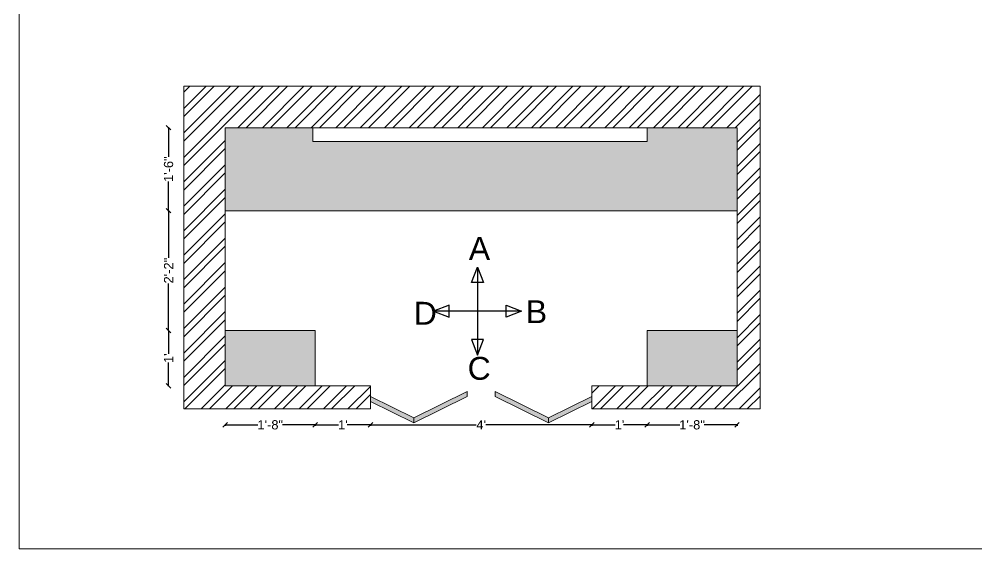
# Model space of a CAD drawing. Header units: inches. Extents: x 15448 to 46480, y -8154 to 0.
# Drawn here: x 19441.7 to 19649.4, y -3273.6 to -3158.7 of the extents above; entities that cross this region are included whole.
import ezdxf

# ---------------------------------------------------------------- set-up
doc = ezdxf.new("R2010")
doc.units = ezdxf.units.IN
doc.header["$MEASUREMENT"] = 0
doc.layers.add('IEL-HATCH-002', color=7, linetype='Continuous')
doc.layers.add('PDF9_TEXT', color=7, linetype='Continuous', true_color=0xdadada)
doc.layers.add('ROD', color=7, linetype='Continuous', lineweight=9)
doc.styles.add('b.k', font='verdana.ttf')
doc.styles.add('PDF Arial', font='arial.ttf')
doc.styles.get("Standard").update_dxf_attribs({"font": 'arial.ttf'})
doc.dimstyles.new('STANDARD$0', dxfattribs={"dimscale": 0, "dimtxt": 6, "dimasz": 3, "dimexe": 2, "dimexo": 2, "dimgap": 0, "dimtad": 0, "dimtih": 1, "dimtoh": 1, "dimdec": 1, "dimzin": 0, "dimdsep": 46, "dimlunit": 4, "dimtxsty": 'b.k', "dimcen": 2.5, "dimclrd": 256, "dimclre": 256, "dimclrt": 256, "dimadec": 0, "dimazin": 0, "dimtfac": 1, "dimtdec": 1, "dimtofl": 0, "dimtmove": 2, "dimatfit": 2, "dimfxl": 1, "dimfrac": 2, "dimtolj": 1, "dimtzin": 0, "dimlwd": 9, "dimlwe": 9, "dimarcsym": 0})

# ---------------------------------------------------------------- blocks, each defined once
blk = doc.blocks.new('_Oblique')
at = {"color": 0, "linetype": 'ByBlock', "lineweight": -2}
blk.add_line((-0.5, -0.5), (0.5, 0.5), dxfattribs=at)
blk = doc.blocks.new('*D344')
at = {"color": 1, "lineweight": -2, "transparency": 16777216}
for p, q in [((19474.11, -3182.22), (19473.9, -3182.22)), ((19474.08, -3182.22), (19474.08, -3188.56)), ((19474.08, -3200.22), (19474.08, -3193.87)), ((19474.11, -3200.22), (19473.9, -3200.22))]:
    blk.add_line(p, q, dxfattribs=at)
at = {"layer": 'Defpoints', "color": 0, "transparency": 16777216}
for p in [(19474.08, -3182.22), (19486.38, -3182.22), (19486.38, -3200.22)]:
    blk.add_point(p, dxfattribs=at)
at = {"color": 1, "lineweight": -2, "transparency": 16777216}
for p, rotation in [((19474.08, -3182.22), 90), ((19474.08, -3200.22), 270)]:
    blk.add_blockref('_Oblique', p, dxfattribs=dict(at, rotation=rotation))
at = {"color": 1, "lineweight": 5, "transparency": 16777216, "insert": (19474.08, -3191.22), "char_height": 2, "attachment_point": 5, "rotation": 90}
blk.add_mtext('\\A1;1\'-6"', dxfattribs=at)
blk = doc.blocks.new('RGE')
for p, q in [((13927.49, 4640.67), (13927.49, 4613.06)), ((13941.3, 4626.86), (13913.68, 4626.86))]:
    blk.add_line(p, q)
for points in [[(13927.49, 4640.67), (13929.37, 4635.81), (13927.49, 4635.81), (13925.61, 4635.81)], [(13913.68, 4626.86), (13918.54, 4624.98), (13918.54, 4626.86), (13918.54, 4628.74)], [(13941.3, 4626.86), (13936.44, 4624.98), (13936.44, 4626.86), (13936.44, 4628.74)], [(13927.49, 4613.06), (13929.37, 4617.92), (13927.49, 4617.92), (13925.61, 4617.92)]]:
    blk.add_lwpolyline(points, close=True)
at = {"layer": 'PDF9_TEXT', "color": 240, "true_color": 0xe90039, "char_height": 7.1792, "attachment_point": 7, "style": 'PDF Arial'}
for s, insert in [('{\\C256;\\c0;A}', (13924.75, 4642.89)), ('{\\C256;\\c0;D}', (13907.48, 4622.58)), ('{\\C256;\\c0;B}', (13942.63, 4623.07)), ('{\\C256;\\c0;C}', (13924.39, 4605.21))]:
    blk.add_mtext(s, dxfattribs=dict(at, insert=insert))
blk = doc.blocks.new('*D376')
at = {"color": 1, "lineweight": -2, "transparency": 16777216}
for p, q in [((19474.11, -3200.22), (19473.9, -3200.22)), ((19474.08, -3200.22), (19474.08, -3210.45)), ((19474.08, -3226.22), (19474.08, -3215.98)), ((19474.11, -3226.22), (19473.9, -3226.22))]:
    blk.add_line(p, q, dxfattribs=at)
at = {"layer": 'Defpoints', "color": 0, "transparency": 16777216}
for p in [(19486.38, -3200.22), (19474.08, -3226.22), (19486.38, -3226.22)]:
    blk.add_point(p, dxfattribs=at)
at = {"color": 1, "lineweight": -2, "transparency": 16777216}
for p, rotation in [((19474.08, -3200.22), 90), ((19474.08, -3226.22), 270)]:
    blk.add_blockref('_Oblique', p, dxfattribs=dict(at, rotation=rotation))
at = {"color": 1, "lineweight": 5, "transparency": 16777216, "insert": (19474.08, -3213.22), "char_height": 2, "attachment_point": 5, "rotation": 90}
blk.add_mtext('\\A1;2\'-2"', dxfattribs=at)
blk = doc.blocks.new('*D377')
at = {"color": 1, "lineweight": -2, "transparency": 16777216}
for p, q in [((19474.11, -3226.22), (19473.9, -3226.22)), ((19474.08, -3226.22), (19474.08, -3231.3)), ((19474.08, -3238.22), (19474.08, -3233.13)), ((19474.11, -3238.22), (19473.9, -3238.22))]:
    blk.add_line(p, q, dxfattribs=at)
at = {"layer": 'Defpoints', "color": 0, "transparency": 16777216}
for p in [(19486.38, -3226.22), (19474.08, -3238.22), (19486.38, -3238.22)]:
    blk.add_point(p, dxfattribs=at)
at = {"color": 1, "lineweight": -2, "transparency": 16777216}
for p, rotation in [((19474.08, -3226.22), 90), ((19474.08, -3238.22), 270)]:
    blk.add_blockref('_Oblique', p, dxfattribs=dict(at, rotation=rotation))
at = {"color": 1, "lineweight": 5, "transparency": 16777216, "insert": (19474.08, -3232.22), "char_height": 2, "attachment_point": 5, "rotation": 90}
blk.add_mtext("\\A1;1'", dxfattribs=at)
blk = doc.blocks.new('*D379')
at = {"color": 1, "lineweight": -2, "transparency": 16777216}
for p, q in [((19486.38, -3246.63), (19486.38, -3246.85)), ((19486.38, -3246.67), (19493.47, -3246.67)), ((19505.88, -3246.67), (19498.78, -3246.67)), ((19505.88, -3246.63), (19505.88, -3246.85))]:
    blk.add_line(p, q, dxfattribs=at)
at = {"layer": 'Defpoints', "color": 0, "transparency": 16777216}
for p in [(19486.38, -3226.67), (19505.88, -3238.22), (19505.88, -3246.67)]:
    blk.add_point(p, dxfattribs=at)
at = {"color": 1, "lineweight": -2, "transparency": 16777216, "rotation": 180}
blk.add_blockref('_Oblique', (19486.38, -3246.67), dxfattribs=at)
at = {"color": 1, "lineweight": -2, "transparency": 16777216}
blk.add_blockref('_Oblique', (19505.88, -3246.67), dxfattribs=at)
at = {"color": 1, "lineweight": 5, "transparency": 16777216, "insert": (19496.13, -3246.67), "char_height": 2, "attachment_point": 5}
blk.add_mtext('\\A1;1\'-8"', dxfattribs=at)
blk = doc.blocks.new('*D380')
at = {"color": 1, "lineweight": -2, "transparency": 16777216}
for p, q in [((19505.88, -3246.63), (19505.88, -3246.85)), ((19505.88, -3246.67), (19510.96, -3246.67)), ((19517.88, -3246.67), (19512.79, -3246.67)), ((19517.88, -3246.63), (19517.88, -3246.85))]:
    blk.add_line(p, q, dxfattribs=at)
at = {"layer": 'Defpoints', "color": 0, "transparency": 16777216}
for p in [(19505.88, -3238.22), (19517.88, -3243.22), (19517.88, -3246.67)]:
    blk.add_point(p, dxfattribs=at)
at = {"color": 1, "lineweight": -2, "transparency": 16777216, "rotation": 180}
blk.add_blockref('_Oblique', (19505.88, -3246.67), dxfattribs=at)
at = {"color": 1, "lineweight": -2, "transparency": 16777216}
blk.add_blockref('_Oblique', (19517.88, -3246.67), dxfattribs=at)
at = {"color": 1, "lineweight": 5, "transparency": 16777216, "insert": (19511.88, -3246.67), "char_height": 2, "attachment_point": 5}
blk.add_mtext("\\A1;1'", dxfattribs=at)
blk = doc.blocks.new('*D381')
at = {"color": 1, "lineweight": -2, "transparency": 16777216}
for p, q in [((19517.88, -3246.63), (19517.88, -3246.85)), ((19517.88, -3246.67), (19540.83, -3246.67)), ((19565.88, -3246.67), (19542.93, -3246.67)), ((19565.88, -3246.63), (19565.88, -3246.85))]:
    blk.add_line(p, q, dxfattribs=at)
at = {"layer": 'Defpoints', "color": 0, "transparency": 16777216}
for p in [(19517.88, -3243.22), (19565.88, -3243.22), (19565.88, -3246.67)]:
    blk.add_point(p, dxfattribs=at)
at = {"color": 1, "lineweight": -2, "transparency": 16777216, "rotation": 180}
blk.add_blockref('_Oblique', (19517.88, -3246.67), dxfattribs=at)
at = {"color": 1, "lineweight": -2, "transparency": 16777216}
blk.add_blockref('_Oblique', (19565.88, -3246.67), dxfattribs=at)
at = {"color": 1, "lineweight": 5, "transparency": 16777216, "insert": (19541.88, -3246.67), "char_height": 2, "attachment_point": 5}
blk.add_mtext("\\A1;4'", dxfattribs=at)
blk = doc.blocks.new('*D382')
at = {"color": 1, "lineweight": -2, "transparency": 16777216}
for p, q in [((19565.88, -3246.63), (19565.88, -3246.85)), ((19565.88, -3246.67), (19570.96, -3246.67)), ((19577.88, -3246.67), (19572.79, -3246.67)), ((19577.88, -3246.63), (19577.88, -3246.85))]:
    blk.add_line(p, q, dxfattribs=at)
at = {"layer": 'Defpoints', "color": 0, "transparency": 16777216}
for p in [(19577.88, -3238.22), (19565.88, -3243.22), (19577.88, -3246.67)]:
    blk.add_point(p, dxfattribs=at)
at = {"color": 1, "lineweight": -2, "transparency": 16777216, "rotation": 180}
blk.add_blockref('_Oblique', (19565.88, -3246.67), dxfattribs=at)
at = {"color": 1, "lineweight": -2, "transparency": 16777216}
blk.add_blockref('_Oblique', (19577.88, -3246.67), dxfattribs=at)
at = {"color": 1, "lineweight": 5, "transparency": 16777216, "insert": (19571.88, -3246.67), "char_height": 2, "attachment_point": 5}
blk.add_mtext("\\A1;1'", dxfattribs=at)
blk = doc.blocks.new('*D383')
at = {"color": 1, "lineweight": -2, "transparency": 16777216}
for p, q in [((19577.88, -3246.63), (19577.88, -3246.85)), ((19577.88, -3246.67), (19584.97, -3246.67)), ((19597.38, -3246.67), (19590.28, -3246.67)), ((19597.38, -3246.63), (19597.38, -3246.85))]:
    blk.add_line(p, q, dxfattribs=at)
at = {"layer": 'Defpoints', "color": 0, "transparency": 16777216}
for p in [(19577.88, -3238.22), (19597.38, -3238.22), (19597.38, -3246.67)]:
    blk.add_point(p, dxfattribs=at)
at = {"color": 1, "lineweight": -2, "transparency": 16777216, "rotation": 180}
blk.add_blockref('_Oblique', (19577.88, -3246.67), dxfattribs=at)
at = {"color": 1, "lineweight": -2, "transparency": 16777216}
blk.add_blockref('_Oblique', (19597.38, -3246.67), dxfattribs=at)
at = {"color": 1, "lineweight": 5, "transparency": 16777216, "insert": (19587.63, -3246.67), "char_height": 2, "attachment_point": 5}
blk.add_mtext('\\A1;1\'-8"', dxfattribs=at)

msp = doc.modelspace()

# ---------------------------------------------------------------- hatches: boundary and pattern name
at = {"layer": 'IEL-HATCH-002', "lineweight": 5, "true_color": 0xf27172, "transparency": 33554687}
h = msp.add_hatch(dxfattribs=at)
h.set_pattern_fill('ANSI32', color=11, scale=10)
h.set_pattern_definition([(45, (-90.421, 0), (-2.6516504, 2.6516504), []), (45, (-88.653, 0), (-2.6516504, 2.6516504), [])])
h.paths.add_polyline_path([(19486.38, -3182.22), (19597.38, -3182.22), (19597.38, -3238.22), (19565.88, -3238.22), (19565.88, -3243.22), (19597.38, -3243.22), (19602.38, -3243.22), (19602.38, -3173.22), (19477.38, -3173.22), (19477.38, -3243.22), (19517.88, -3243.22), (19517.88, -3238.22), (19486.38, -3238.22)])
at = {"layer": 'IEL-HATCH-002', "lineweight": 5, "true_color": 0x9d754d, "transparency": 33554687}
h = msp.add_hatch(color=35, dxfattribs=at)
h.dxf.hatch_style = 1
h.paths.add_polyline_path([(19597.38, -3182.22), (19577.88, -3182.22), (19577.88, -3185.22), (19505.38, -3185.22), (19505.38, -3182.22), (19486.38, -3182.22), (19486.38, -3200.22), (19597.38, -3200.22)])
h = msp.add_hatch(color=35, dxfattribs=at)
h.dxf.hatch_style = 1
h.paths.add_polyline_path([(19505.88, -3226.22), (19486.38, -3226.22), (19486.38, -3238.22), (19505.88, -3238.22)])
h.paths.add_polyline_path([(19597.38, -3226.22), (19577.88, -3226.22), (19577.88, -3238.22), (19597.38, -3238.22)])
h = msp.add_hatch(color=35, dxfattribs=at)
h.dxf.hatch_style = 1
h.paths.add_polyline_path([(19517.88, -3240.5), (19517.88, -3241.61), (19527.26, -3246.23), (19527.26, -3245.11)])
h.paths.add_polyline_path([(19538.82, -3240.54), (19538.82, -3239.43), (19527.26, -3245.11), (19527.26, -3246.23)])
h.paths.add_polyline_path([(19544.94, -3239.43), (19544.94, -3240.54), (19556.5, -3246.23), (19556.5, -3245.11)])
h.paths.add_polyline_path([(19565.88, -3241.61), (19565.88, -3240.5), (19556.5, -3245.11), (19556.5, -3246.23)])

# ---------------------------------------------------------------- linework, layer by layer
at = {"lineweight": 5}
for p, q in [((19505.38, -3185.22), (19505.38, -3182.22)), ((19577.88, -3185.22), (19577.88, -3182.22)), ((19597.38, -3182.22), (19597.38, -3238.22)), ((19505.88, -3226.22), (19486.38, -3226.22)), ((19505.88, -3226.22), (19505.88, -3238.22)), ((19577.88, -3226.22), (19597.38, -3226.22)), ((19577.88, -3226.22), (19577.88, -3238.22)), ((19517.88, -3238.22), (19486.38, -3238.22)), ((19517.88, -3238.22), (19517.88, -3243.22)), ((19597.38, -3238.22), (19565.88, -3238.22)), ((19565.88, -3238.22), (19565.88, -3243.22)), ((19517.88, -3243.22), (19477.38, -3243.22)), ((19597.38, -3243.22), (19565.88, -3243.22)), ((19602.38, -3243.22), (19597.38, -3243.22)), ((19527.26, -3245.11), (19527.26, -3246.23)), ((19556.5, -3245.11), (19556.5, -3246.23))]:
    msp.add_line(p, q, dxfattribs=at)
msp.add_lwpolyline([(19441.66, -2929.25), (19973.03, -2929.25), (19973.03, -3273.56), (19441.66, -3273.56)], close=True, dxfattribs=at)
for points in [[(19517.88, -3240.5), (19527.26, -3245.11), (19538.82, -3239.43), (19538.82, -3240.54), (19527.26, -3246.23), (19517.88, -3241.61)], [(19565.88, -3240.5), (19556.5, -3245.11), (19544.94, -3239.43), (19544.94, -3240.54), (19556.5, -3246.23), (19565.88, -3241.61)]]:
    msp.add_lwpolyline(points, dxfattribs=at)
at = {"layer": 'ROD', "lineweight": 5}
for p, q in [((19602.38, -3173.22), (19477.38, -3173.22)), ((19477.38, -3173.22), (19477.38, -3243.22)), ((19602.38, -3173.22), (19602.38, -3243.22)), ((19486.38, -3182.22), (19486.38, -3238.22)), ((19486.38, -3182.22), (19597.38, -3182.22)), ((19505.38, -3185.22), (19577.88, -3185.22)), ((19486.38, -3200.22), (19597.38, -3200.22))]:
    msp.add_line(p, q, dxfattribs=at)

# ---------------------------------------------------------------- block references
at = {"lineweight": 5, "xscale": 0.6916268008371703, "yscale": 0.6916268008371703, "zscale": 0.6916268008371703}
msp.add_blockref('RGE', (9908.47, -6422.05), dxfattribs=at)

# ---------------------------------------------------------------- dimensions: what is measured, and where the dimension line sits
at = {"lineweight": 5}
for base, p1, p2, picture, middle in [((19474.08, -3182.22), (19486.38, -3200.22), (19486.38, -3182.22), '*D344', (19474.08, -3191.22)), ((19474.08, -3226.22), (19486.38, -3200.22), (19486.38, -3226.22), '*D376', (19474.08, -3213.22)), ((19474.08, -3238.22), (19486.38, -3226.22), (19486.38, -3238.22), '*D377', (19474.08, -3232.22))]:
    dim = msp.add_linear_dim(base=base, p1=p1, p2=p2, angle=90, dimstyle='STANDARD$0', override={"dimscale": 1, "dimtxt": 2, "dimasz": 1, "dimexe": 0.18, "dimexo": 0.0625, "dimgap": 0.09, "dimtih": 0, "dimtoh": 0, "dimdec": 0, "dimtxsty": 'Standard', "dimblk": 'Oblique', "dimcen": 0.09, "dimclrd": 1, "dimclre": 1, "dimclrt": 1, "dimtdec": 0, "dimtmove": 1, "dimatfit": 3, "dimldrblk": 'Oblique', "dimfxl": 0.03937, "dimfxlon": 1, "dimfrac": 0, "dimlwd": 65534, "dimlwe": 65534, "dimarcsym": 1}, dxfattribs=at)
    dim.commit()
    dim.dimension.update_dxf_attribs({"geometry": picture, "text_midpoint": middle})
for base, p1, p2, picture, middle in [((19505.87881691, -3246.67081827), (19486.37881691, -3226.67081827), (19505.87881691, -3238.21650172), '*D379', (19496.12881691, -3246.67081827)), ((19517.88, -3246.67), (19505.88, -3238.22), (19517.88, -3243.22), '*D380', (19511.88, -3246.67)), ((19577.88, -3246.67), (19565.88, -3243.22), (19577.88, -3238.22), '*D382', (19571.88, -3246.67)), ((19597.37881691, -3246.67081827), (19577.87881691, -3238.21650172), (19597.37881691, -3238.21650172), '*D383', (19587.62881691, -3246.67081827)), ((19565.88, -3246.67), (19517.88, -3243.22), (19565.88, -3243.22), '*D381', (19541.88, -3246.67))]:
    dim = msp.add_linear_dim(base=base, p1=p1, p2=p2, dimstyle='STANDARD$0', override={"dimscale": 1, "dimtxt": 2, "dimasz": 1, "dimexe": 0.18, "dimexo": 0.0625, "dimgap": 0.09, "dimtih": 0, "dimtoh": 0, "dimdec": 0, "dimtxsty": 'Standard', "dimblk": 'Oblique', "dimcen": 0.09, "dimclrd": 1, "dimclre": 1, "dimclrt": 1, "dimtdec": 0, "dimtmove": 1, "dimatfit": 3, "dimldrblk": 'Oblique', "dimfxl": 0.03937, "dimfxlon": 1, "dimfrac": 0, "dimlwd": 65534, "dimlwe": 65534, "dimarcsym": 1}, dxfattribs=at)
    dim.commit()
    dim.dimension.update_dxf_attribs({"geometry": picture, "text_midpoint": middle})

doc.saveas('drawing.dxf')
